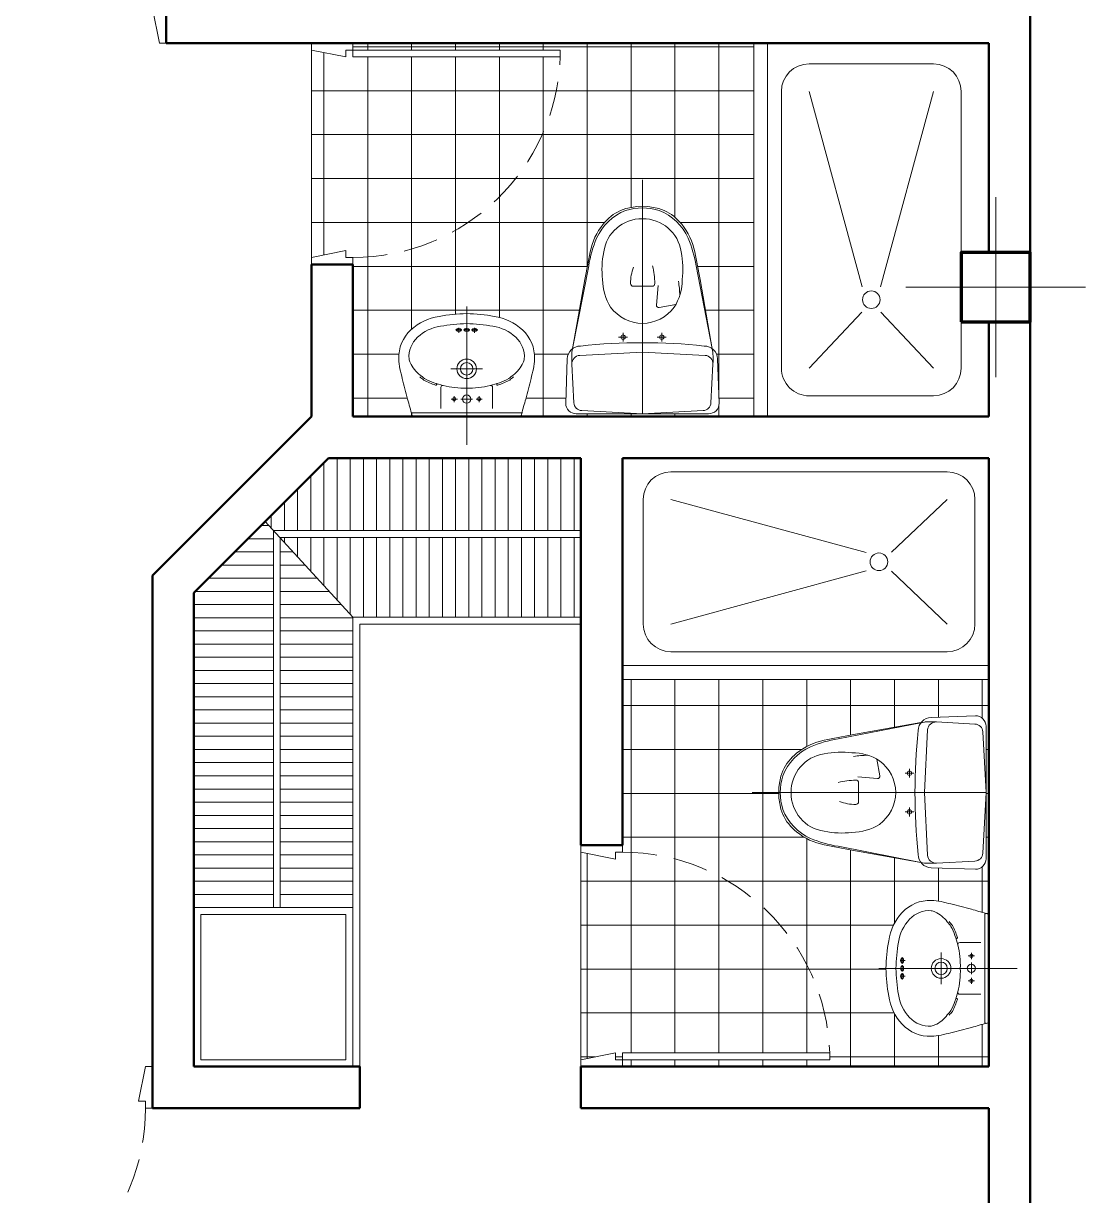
# Model space of a CAD drawing. Extents: x -454308 to 890911, y -14103 to 1343694.
# Drawn here: x 205695 to 205810.2, y 658922.1 to 659049.2 of the extents above; entities that cross this region are included whole.
import ezdxf
from ezdxf.lldxf.tags import DXFTag

# ---------------------------------------------------------------- set-up
doc = ezdxf.new("R2010")
doc.units = 0
doc.header["$MEASUREMENT"] = 0
doc.linetypes.add('DASHDOT', pattern=[1, 0.5, -0.25, 0, -0.25])
doc.linetypes.add('HIDDEN2', pattern=[0.1875, 0.125, -0.0625])
for name, color, linetype, lineweight in [('columnas', 1, 'Continuous', 70), ('EJES', 8, 'Continuous', 5), ('Mobiliario', 7, 'Continuous', 9), ('paredes', 20, 'Continuous', 50), ('Piezas sanitarias', 7, 'Continuous', 15), ('PUERTAS', 7, 'Continuous', 20), ('SANITARIAS', 7, 'Continuous', 15), ('textura', 250, 'Continuous', 13)]:
    doc.layers.add(name, color=color, linetype=linetype, lineweight=lineweight)
tags = doc.linetypes.add('DASHED2', pattern=[0.375, 0.25, -0.125]).pattern_tags.tags
tags[6:7] = [DXFTag(74, 4), DXFTag(75, 0), DXFTag(340, '0'), DXFTag(46, 1.0), DXFTag(50, 0.0), DXFTag(44, 0.0), DXFTag(45, 0.0)]
tags[4:5] = [DXFTag(74, 4), DXFTag(75, 0), DXFTag(340, '0'), DXFTag(46, 1.0), DXFTag(50, 0.0), DXFTag(44, 0.0), DXFTag(45, 0.0)]
pattern_1 = [(90, (204813.163, 658641.817), (-4.7625, 3e-16), []), (180, (204813.163, 658641.817), (-6e-16, -4.7625), [])]

# ---------------------------------------------------------------- blocks, each defined once
blk = doc.blocks.new('Plt-Pta-080-izq-x15')
at = {"layer": 'PUERTAS'}
for p, q in [((-0.775, 0.7496), (-0.775, 0)), ((-0.75, 0.7496), (-0.775, 0.7496)), ((-0.75, 0.7496), (-0.75, 0)), ((-0.775, 0), (-0.8, 0)), ((-0.775, 0), (-0.775, -0.025)), ((-0.75, 0), (-0.775, 0)), ((-0.025, 0), (-0.025, -0.025)), ((0, 0), (-0.025, 0)), ((-0.75, -0.025), (-0.775, -0.025)), ((-0.75, -0.025), (-0.775, -0.15)), ((-0.025, -0.025), (-0.05, -0.025)), ((-0.05, -0.025), (-0.025, -0.15)), ((-0.775, -0.15), (-0.8, -0.15)), ((0, -0.15), (-0.025, -0.15))]:
    blk.add_line(p, q, dxfattribs=at)
at = {"layer": 'PUERTAS', "linetype": 'HIDDEN2'}
blk.add_arc((-0.775, 0), 0.75, 0, 88.0898, dxfattribs=at)
blk = doc.blocks.new('Plt-Wc03')
at = {"layer": 'Piezas sanitarias', "color": 9, "linetype": 'DASHED2'}
blk.add_line((0, -0.01), (0, -0.8555), dxfattribs=at)
at = {"layer": 'Piezas sanitarias'}
for p, q in [((-0.0859, -0.287), (-0.0539, -0.287)), ((-0.0699, -0.271), (-0.0701, -0.303)), ((0.054, -0.287), (0.086, -0.287)), ((0.07, -0.271), (0.0698, -0.303))]:
    blk.add_line(p, q, dxfattribs=at)
for points in [[(-0.2239, -0.255, 0.053591), (0.2239, -0.255, 0.404026), (0.2719, -0.2087), (0.2775, -0.048, 0.414214), (0.2395, -0.01), (-0.2395, -0.01, 0.414214), (-0.2775, -0.048), (-0.2719, -0.2087, 0.404026)], [(0, -0.233), (0.2267, -0.2211, 0.414214), (0.2551, -0.1896), (0.2478, -0.0499, 0.383864), (0.2194, -0.0215), (0, -0.01), (-0.2194, -0.0215, 0.383864), (-0.2478, -0.0499), (-0.2551, -0.1896, 0.414214), (-0.2267, -0.2211)], [(0, -0.715, 0.37964), (0.14, -0.595, 0.079873), (0.144, -0.495, 0.138583), (0.115, -0.395, 0.226153), (0, -0.336, 0.226153), (-0.115, -0.395, 0.138583), (-0.144, -0.495, 0.079873), (-0.14, -0.595, 0.37964)]]:
    blk.add_lwpolyline(points, format="xyb", close=True, dxfattribs=at)
for points in [[(-0.2551, -0.1896, 0.012676), (-0.2552, -0.2264, 0.002263), (-0.255, -0.233), (-0.2528, -0.2453, 0.001902)], [(0.2528, -0.2453), (0.255, -0.233, 0.002263), (0.2552, -0.2264, 0.012676), (0.2551, -0.1896, 0.012676)], [(-0.255, -0.233), (-0.2526, -0.2455, 0.056758)], [(-0.2528, -0.2453), (-0.2088, -0.495, 0.001902), (-0.189, -0.595, 0.123265), (-0.142, -0.695, 0.121291), (-0.0789, -0.745, 0.190117), (0.0789, -0.745, 0.121291), (0.142, -0.695, 0.123265), (0.189, -0.595, 0.001902), (0.2088, -0.495), (0.2528, -0.2453, 0.002263)], [(-0.2526, -0.2455), (-0.1944, -0.545, 0.056758), (-0.1655, -0.645, 0.197284), (-0.0607, -0.745, 0.14834), (0.0607, -0.745, 0.197284), (0.1655, -0.645, 0.056758), (0.1944, -0.545), (0.2526, -0.2455)], [(-0.0571, -0.4739), (-0.0508, -0.4028, 0.493145), (-0.0602, -0.3942), (-0.1208, -0.4049)], [(0.0322, -0.5404, 0.090248), (0.043, -0.481, 0.414214), (0.033, -0.471), (-0.035, -0.471, 0.414214), (-0.045, -0.481, 0.051629), (-0.0368, -0.5445)]]:
    blk.add_lwpolyline(points, format="xyb", dxfattribs=at)
blk.add_lwpolyline([(0.2526, -0.2455), (0.255, -0.233)], dxfattribs=at)
for centre in [(-0.0699, -0.287), (0.07, -0.287)]:
    blk.add_circle(centre, 0.008, dxfattribs=at)
blk.add_arc((0.1919, -0.4335), 0.3269, 180.8042, 189.7552, dxfattribs=at)
blk = doc.blocks.new('Plt-Lvmanos04')
at = {"layer": 'Piezas sanitarias', "color": 9, "linetype": 'DASHDOT'}
blk.add_line((0, 0.1027), (0, -0.4981), dxfattribs=at)
at = {"layer": 'Piezas sanitarias'}
for p, q in [((0, -0.0415), (0, -0.0845)), ((-0.0562, -0.063), (-0.0338, -0.063)), ((-0.045, -0.0518), (-0.045, -0.0742)), ((-0.0215, -0.063), (0.0215, -0.063)), ((0.0562, -0.063), (0.0338, -0.063)), ((0.045, -0.0518), (0.045, -0.0742)), ((-0.0569, -0.1725), (0.0569, -0.1725)), ((-0.04, -0.313), (-0.017, -0.313)), ((-0.0285, -0.303), (-0.0285, -0.3205)), ((-0.0115, -0.313), (0.0115, -0.313)), ((0, -0.303), (0, -0.3205)), ((0.04, -0.313), (0.017, -0.313)), ((0.0285, -0.303), (0.0285, -0.3205))]:
    blk.add_line(p, q, dxfattribs=at)
for points in [[(-0.1989, -0.0096, 0.488786), (-0.1955, -0.014), (0.1955, -0.014, 0.488786), (0.1989, -0.0096, -0.001137), (0.1978, -0.0053, 0.344648), (0.191, 0), (-0.191, 0, 0.344648), (-0.1978, -0.0053, -0.001137)], [(0, -0.103, -0.069791), (0.0848, -0.1118, -0.058652), (0.152, -0.137, -0.026369), (0.168, -0.15, -0.128687), (0.2045, -0.195, -0.052138), (0.2085, -0.208, -0.233681), (0.1775, -0.2866, -0.15547), (0.095, -0.3264, -0.039583), (0, -0.336, -0.039583), (-0.095, -0.3264, -0.15547), (-0.1775, -0.2866, -0.233681), (-0.2085, -0.208, -0.052138), (-0.2045, -0.195, -0.128687), (-0.168, -0.15, -0.026369), (-0.152, -0.137, -0.058652), (-0.0848, -0.1118, -0.069791)], [(-0.0285, -0.308, 0.056606), (-0.0321, -0.3084, 0.070345), (-0.0349, -0.3095, 0.106153), (-0.0369, -0.3113, 0.161551), (-0.0375, -0.313, 0.161551), (-0.0369, -0.3147, 0.106153), (-0.0349, -0.3165, 0.070345), (-0.0321, -0.3176, 0.056606), (-0.0285, -0.318, 0.056606), (-0.0249, -0.3176, 0.070345), (-0.0221, -0.3165, 0.106153), (-0.0201, -0.3147, 0.161551), (-0.0195, -0.313, 0.161551), (-0.0201, -0.3113, 0.106153), (-0.0221, -0.3095, 0.070345), (-0.0249, -0.3084, 0.056606)], [(0, -0.308, 0.056606), (-0.0036, -0.3084, 0.070345), (-0.0064, -0.3095, 0.106153), (-0.0084, -0.3113, 0.161551), (-0.009, -0.313, 0.161551), (-0.0084, -0.3147, 0.106153), (-0.0064, -0.3165, 0.070345), (-0.0036, -0.3176, 0.056606), (0, -0.318, 0.056606), (0.0036, -0.3176, 0.070345), (0.0064, -0.3165, 0.106153), (0.0084, -0.3147, 0.161551), (0.009, -0.313, 0.161551), (0.0084, -0.3113, 0.106153), (0.0064, -0.3095, 0.070345), (0.0036, -0.3084, 0.056606)], [(0.0285, -0.308, -0.056606), (0.0321, -0.3084, -0.070345), (0.0349, -0.3095, -0.106153), (0.0369, -0.3113, -0.161551), (0.0375, -0.313, -0.161551), (0.0369, -0.3147, -0.106153), (0.0349, -0.3165, -0.070345), (0.0321, -0.3176, -0.056606), (0.0285, -0.318, -0.056606), (0.0249, -0.3176, -0.070345), (0.0221, -0.3165, -0.106153), (0.0201, -0.3147, -0.161551), (0.0195, -0.313, -0.161551), (0.0201, -0.3113, -0.106153), (0.0221, -0.3095, -0.070345), (0.0249, -0.3084, -0.056606)]]:
    blk.add_lwpolyline(points, format="xyb", close=True, dxfattribs=at)
for points in [[(0.1978, -0.0053, 0.015268), (0.214, -0.063, 0.006896), (0.233, -0.137, 0.006472), (0.2415, -0.1725, -0.027897), (0.2455, -0.208, -0.218728), (0.202, -0.313, -0.154996), (0.1, -0.362, -0.039605), (0, -0.372, -0.039605), (-0.1, -0.362, -0.154996), (-0.202, -0.313, -0.218728), (-0.2455, -0.208, -0.027897), (-0.2415, -0.1725, 0.006472), (-0.233, -0.137, 0.006896), (-0.214, -0.063, 0.014131), (-0.1989, -0.0096, 0.014131)], [(-0.0935, -0.029), (-0.0935, -0.105, 0.487083), (-0.0848, -0.1118, 0.487083)], [(0.0935, -0.029), (0.0935, -0.105, -0.487083), (0.0848, -0.1118)], [(-0.1695, -0.1434, -0.007513), (-0.1555, -0.1317, -0.034507), (-0.1122, -0.1136, -0.513393), (-0.1085, -0.1162), (-0.1085, -0.1166, -0.320792), (-0.1104, -0.1193, -0.320792)], [(0.1695, -0.1434, 0.007513), (0.1555, -0.1317, 0.034507), (0.1122, -0.1136, 0.513393), (0.1085, -0.1162), (0.1085, -0.1166, 0.320792), (0.1104, -0.1193, 0.320792)]]:
    blk.add_lwpolyline(points, format="xyb", dxfattribs=at)
for centre, radius in [((-0.045, -0.063), 0.006), ((0, -0.063), 0.015), ((0.045, -0.063), 0.006), ((0, -0.1725), 0.0355), ((0, -0.1725), 0.0225)]:
    blk.add_circle(centre, radius, dxfattribs=at)
blk = doc.blocks.new('iklkjlkjñlkñlkñkl')
at = {"layer": 'SANITARIAS'}
for p, q in [((32.7351, 11.9573), (31.7351, 11.9573)), ((31.6351, 11.8573), (31.6351, 11.4073)), ((31.7351, 11.8573), (32.4415, 11.6653)), ((32.533, 11.6667), (32.7351, 11.8573)), ((32.8351, 11.8573), (32.8351, 11.4073)), ((31.7351, 11.4073), (32.4416, 11.5992)), ((32.5332, 11.5982), (32.7351, 11.4073)), ((32.7351, 11.3073), (31.7351, 11.3073)), ((32.8851, 11.2573), (31.5601, 11.2573)), ((32.8851, 11.2073), (31.5601, 11.2073))]:
    blk.add_line(p, q, dxfattribs=at)
blk.add_circle((32.4877, 11.6323), 0.0318, dxfattribs=at)
for centre, start, end in [((31.7351, 11.8573), 90, 180), ((32.7351, 11.8573), 0, 90), ((31.7351, 11.4073), 180, 270), ((32.7351, 11.4073), 270, 0)]:
    blk.add_arc(centre, 0.1, start, end, dxfattribs=at)

msp = doc.modelspace()

# ---------------------------------------------------------------- hatches: boundary and pattern name
at = {"layer": 'textura'}
h = msp.add_hatch(dxfattribs=at)
h.set_pattern_fill('NET,_O', color=256, scale=1.5, angle=90)
h.set_pattern_definition(pattern_1)
h.paths.add_polyline_path([(205753.203, 659045.537), (205730.715, 659045.537), (205730.715, 659046.287), (205729.965, 659046.287), (205729.965, 659045.537), (205726.215, 659046.287), (205726.215, 659023.787), (205729.965, 659024.537), (205729.965, 659023.787), (205730.715, 659023.787, 0.404482)])
h.paths.add_polyline_path([(205774.215, 659047.037), (205730.715, 659047.037), (205730.715, 659046.287), (205753.203, 659046.287), (205753.203, 659045.537, -0.404482), (205730.715, 659023.787), (205730.715, 659023.037), (205730.715, 659006.537), (205737.332, 659006.537, -0.3446477), (205737.129, 659006.696, 0.0011365), (205737.096, 659006.826, 0.014131), (205736.643, 659008.427, 0.0068962), (205736.073, 659010.647, 0.0064722), (205735.818, 659011.712, -0.0278971), (205735.698, 659012.777, -0.2187283), (205737.003, 659015.927, -0.1549955), (205740.063, 659017.397, -0.0396046), (205743.063, 659017.697, -0.0396046), (205746.063, 659017.397, -0.1549955), (205749.123, 659015.927, -0.2187283), (205750.428, 659012.777, -0.0278971), (205750.308, 659011.712, 0.0064722), (205750.053, 659010.647, 0.0068962), (205749.483, 659008.427, 0.014131), (205749.029, 659006.826, 0.0011365), (205748.997, 659006.696, -0.3446477), (205748.793, 659006.537), (205774.215, 659006.537), (205774.215, 659007.287)])
h.paths.add_polyline_path([(205757.872, 659027.387, -0.1212906), (205759.765, 659028.887, -0.1901173), (205764.499, 659028.887, -0.1212906), (205766.392, 659027.387, -0.1232651), (205767.802, 659024.387, -0.0019021), (205768.396, 659021.387), (205769.716, 659013.897, -0.2261216), (205770.288, 659012.797), (205770.454, 659008.057, -0.4348124), (205769.317, 659006.837), (205754.947, 659006.837, -0.4348124), (205753.809, 659008.057), (205753.975, 659012.797, -0.2261216), (205754.547, 659013.897), (205755.868, 659021.387, -0.0019021), (205756.462, 659024.387, -0.1232651)], flags=16)
h.paths.add_polyline_path([(205757.167, 659025.887, -0.1972844), (205760.311, 659028.887, -0.1483405), (205763.952, 659028.887, -0.1972844), (205767.097, 659025.887, -0.0567578), (205767.962, 659022.887), (205769.709, 659013.902), (205769.782, 659013.527, -0.0022633), (205769.787, 659013.33, -0.0121503), (205769.785, 659012.271, -0.0127277), (205769.784, 659012.225), (205769.564, 659008.034, -0.383864), (205768.713, 659007.182), (205762.132, 659006.837), (205755.55, 659007.182, -0.383864), (205754.699, 659008.034), (205754.479, 659012.225, -0.0127277), (205754.478, 659012.271, -0.0121503), (205754.476, 659013.33, -0.0022633), (205754.482, 659013.527), (205754.555, 659013.902), (205756.301, 659022.887, -0.0567578)], flags=0)
h.paths.add_polyline_path([(205762.132, 659027.987, -0.3796399), (205766.332, 659024.387, -0.079873), (205766.452, 659021.387, -0.1385825), (205765.582, 659018.387, -0.2261532), (205762.132, 659016.617, -0.2261532), (205758.682, 659018.387, -0.1385825), (205757.812, 659021.387, -0.079873), (205757.932, 659024.387, -0.3796399)], flags=0)
h.paths.add_polyline_path([(205763.482, 659020.967, 0.0004099), (205763.481, 659020.982, -0.0127523)], flags=0)
h.paths.add_polyline_path([(205760.036, 659015.627, 1.1225533), (205759.792, 659015.147), (205760.034, 659015.147)], flags=0)
h.paths.add_polyline_path([(205763.988, 659015.147, -1), (205764.468, 659015.147, -1)], flags=0)
at = {"layer": 'textura', "linetype": 'Continuous'}
h = msp.add_hatch(dxfattribs=at)
h.set_pattern_fill('LINE', color=256, scale=0.45, angle=270, style=0)
h.set_pattern_definition([(270, (204813.1632, 658641.8171), (1.42875, -3e-16), [])])
h.paths.add_polyline_path([(205755.465, 658993.412), (205722.84, 658993.412), (205722.84, 658993.378), (205730.715, 658984.787), (205755.465, 658984.787)])
h.paths.add_polyline_path([(205755.465, 659002.037), (205728.079, 659002.037), (205721.205, 658995.162), (205722.122, 658994.162), (205755.465, 658994.162)])
h = msp.add_hatch(dxfattribs=at)
h.set_pattern_fill('LINE', color=256, scale=0.45, angle=180, style=0)
h.set_pattern_definition([(180, (204813.1632, 658641.8171), (-2e-16, -1.42875), [])])
h.paths.add_polyline_path([(205722.84, 658953.287), (205730.715, 658953.287), (205730.715, 658984.787), (205722.84, 658993.378)])
h.paths.add_polyline_path([(205713.465, 658953.287), (205722.09, 658953.287), (205722.09, 658994.196), (205721.205, 658995.162), (205713.465, 658987.423)])
at = {"layer": 'textura'}
h = msp.add_hatch(dxfattribs=at)
h.set_pattern_fill('NET,_O', color=256, scale=1.5, angle=90)
h.set_pattern_definition(pattern_1)
h.paths.add_polyline_path([(205759.965, 658959.287), (205759.215, 658959.287), (205759.215, 658958.537), (205755.465, 658959.287), (205755.465, 658936.787), (205759.215, 658937.537), (205759.215, 658936.787), (205759.965, 658936.787), (205759.965, 658937.537), (205782.453, 658937.537, 0.404482)])
h.paths.add_polyline_path([(205799.715, 658978.037), (205759.965, 658978.037), (205759.965, 658960.037), (205759.965, 658959.287, -0.404482), (205782.453, 658937.537), (205782.453, 658936.787), (205759.965, 658936.787), (205759.965, 658936.037), (205799.715, 658936.037), (205799.715, 658940.961, -0.3446477), (205799.556, 658940.758, 0.0011365), (205799.426, 658940.725, 0.014131), (205797.825, 658940.272, 0.0068962), (205795.605, 658939.702, 0.0064722), (205794.54, 658939.447, -0.0278971), (205793.475, 658939.327, -0.2187283), (205790.325, 658940.632, -0.1549955), (205788.855, 658943.692, -0.0396046), (205788.555, 658946.692, -0.0396046), (205788.855, 658949.692, -0.1549955), (205790.325, 658952.752, -0.2187283), (205793.475, 658954.057, -0.0278971), (205794.54, 658953.937, 0.0064722), (205795.605, 658953.682, 0.0068962), (205797.825, 658953.112, 0.014131), (205799.426, 658952.658, 0.0011365), (205799.556, 658952.626, -0.3446477), (205799.715, 658952.422)])
h.paths.add_polyline_path([(205777.365, 658968.127, -0.1212906), (205778.865, 658970.02, -0.1232651), (205781.865, 658971.43, -0.0019021), (205784.865, 658972.025), (205792.356, 658973.345, -0.2261216), (205793.455, 658973.917), (205798.196, 658974.083, -0.4348124), (205799.415, 658972.945), (205799.415, 658958.575, -0.4348124), (205798.196, 658957.438), (205793.455, 658957.604, -0.2261216), (205792.356, 658958.176), (205784.865, 658959.496, -0.0019021), (205781.865, 658960.09, -0.1232651), (205778.865, 658961.5, -0.1212906), (205777.365, 658963.394, -0.1901173)], flags=16)
h.paths.add_polyline_path([(205777.365, 658967.581, -0.1972844), (205780.365, 658970.725, -0.0567578), (205783.365, 658971.591), (205792.35, 658973.338), (205792.725, 658973.41, -0.0022633), (205792.923, 658973.416, -0.0121503), (205793.982, 658973.414, -0.0127277), (205794.028, 658973.413), (205798.219, 658973.193, -0.383864), (205799.071, 658972.342), (205799.415, 658965.76), (205799.071, 658959.179, -0.383864), (205798.219, 658958.328), (205794.028, 658958.108, -0.0127277), (205793.982, 658958.107, -0.0121503), (205792.923, 658958.105, -0.0022633), (205792.725, 658958.11), (205792.35, 658958.183), (205783.365, 658959.93, -0.0567578), (205780.365, 658960.795, -0.1972844), (205777.365, 658963.94, -0.1483405)], flags=0)
h.paths.add_polyline_path([(205778.265, 658965.76, -0.3796399), (205781.865, 658969.96, -0.079873), (205784.865, 658970.08, -0.1385825), (205787.865, 658969.21, -0.2261532), (205789.635, 658965.76, -0.2261532), (205787.865, 658962.31, -0.1385825), (205784.865, 658961.44, -0.079873), (205781.865, 658961.56, -0.3796399)], flags=0)
h.paths.add_polyline_path([(205785.285, 658967.11, 0.0004099), (205785.27, 658967.11, -0.0127523)], flags=0)
h.paths.add_polyline_path([(205790.865, 658963.664), (205791.105, 658963.663), (205791.105, 658963.9, 0.4097717)], flags=0)
h.paths.add_polyline_path([(205790.865, 658967.861), (205791.105, 658967.86), (205791.105, 658968.097, 0.4097717)], flags=0)

# ---------------------------------------------------------------- linework, layer by layer
at = {"layer": 'columnas'}
msp.add_lwpolyline([(205796.715, 659016.817), (205804.215, 659016.817), (205804.215, 659024.317), (205796.715, 659024.317), (205796.715, 659016.817)], dxfattribs=at)
at = {"layer": 'EJES'}
for points in [[(205800.465, 659010.817), (205800.465, 659030.317)], [(205790.715, 659020.567), (205810.215, 659020.567)]]:
    msp.add_lwpolyline(points, dxfattribs=at)
at = {"layer": 'Mobiliario'}
for p, q in [((205730.715, 658984.787), (205721.205, 658995.162)), ((205722.09, 658953.287), (205722.09, 658994.196)), ((205722.84, 658953.287), (205722.84, 658993.412)), ((205730.715, 658936.037), (205730.715, 658984.787)), ((205731.465, 658936.037), (205731.465, 658984.037))]:
    msp.add_line(p, q, dxfattribs=at)
for points in [[(205755.465, 658994.162), (205722.122, 658994.162)], [(205755.465, 658993.412), (205722.84, 658993.412)], [(205755.465, 658984.787), (205730.715, 658984.787)], [(205755.465, 658984.037), (205731.465, 658984.037)]]:
    msp.add_lwpolyline(points, dxfattribs=at)
for points in [[(205713.465, 658936.037), (205730.715, 658936.037), (205730.715, 658953.287), (205713.465, 658953.287)], [(205714.215, 658936.787), (205729.965, 658936.787), (205729.965, 658952.537), (205714.215, 658952.537)]]:
    msp.add_lwpolyline(points, close=True, dxfattribs=at)
at = {"layer": 'paredes'}
for p, q in [((205804.215, 658806.817), (205804.215, 659174.317)), ((205710.465, 659069.537), (205710.465, 659047.037)), ((205799.715, 659047.037), (205799.715, 659024.317)), ((205726.215, 659023.037), (205726.215, 659006.537)), ((205730.715, 659023.037), (205726.215, 659023.037)), ((205730.715, 659023.037), (205730.715, 659006.537)), ((205799.715, 659006.537), (205799.715, 659016.817)), ((205755.465, 658960.037), (205755.465, 659002.037)), ((205759.965, 658960.037), (205759.965, 659002.037)), ((205799.715, 658936.037), (205799.715, 659002.037)), ((205708.965, 658931.537), (205708.965, 658989.287)), ((205713.465, 658936.037), (205713.465, 658987.423)), ((205731.465, 658931.537), (205731.465, 658936.037)), ((205755.465, 658931.537), (205755.465, 658936.037)), ((205799.715, 658904.317), (205799.715, 658931.537))]:
    msp.add_line(p, q, dxfattribs=at)
for points in [[(205799.715, 659047.037), (205710.465, 659047.037)], [(205726.215, 659006.537), (205708.965, 658989.287)], [(205799.715, 659006.537), (205730.715, 659006.537)], [(205728.079, 659002.037), (205713.465, 658987.423)], [(205755.465, 659002.037), (205728.079, 659002.037)], [(205799.715, 659002.037), (205759.965, 659002.037)], [(205759.965, 658960.037), (205755.465, 658960.037)], [(205713.465, 658936.037), (205731.465, 658936.037)], [(205799.715, 658936.037), (205755.465, 658936.037)], [(205708.965, 658931.537), (205731.465, 658931.537)], [(205799.715, 658931.537), (205755.465, 658931.537)]]:
    msp.add_lwpolyline(points, dxfattribs=at)
at = {"layer": 'Piezas sanitarias', "color": 0}
for p, q in [((205774.215, 659007.287), (205774.215, 659006.537)), ((205775.715, 659007.287), (205775.715, 659006.537))]:
    msp.add_line(p, q, dxfattribs=at)
at = {"layer": 'textura'}
for p, q in [((205726.215, 659018.354), (205726.215, 659047.037)), ((205755.465, 658969.443), (205755.465, 658933.787))]:
    msp.add_line(p, q, dxfattribs=at)

# ---------------------------------------------------------------- block references
at = {"linetype": 'Continuous', "xscale": 29.99999999534339, "yscale": 29.99999999534339, "zscale": 29.99999999534339}
msp.add_blockref('Plt-Pta-080-izq-x15', (205710.465, 659051.537), dxfattribs=at)
at = {"linetype": 'Continuous', "yscale": 29.99999999534339, "zscale": 29.99999999534339}
for name, p, xscale, rotation in [('Plt-Pta-080-izq-x15', (205730.715, 659023.037), 29.99999999534339, 270), ('Plt-Wc03', (205762.132, 659006.537), 29.99999999534339, 180), ('Plt-Lvmanos04', (205743.063, 659006.537), 29.99999999534339, 180), ('Plt-Wc03', (205799.715, 658965.76), 29.99999999534339, 270), ('Plt-Pta-080-izq-x15', (205759.965, 658960.037), -29.99999999534339, 270), ('Plt-Lvmanos04', (205799.715, 658946.692), 29.99999999534339, 270), ('Plt-Pta-080-izq-x15', (205708.965, 658931.537), -29.99999999534339, 180)]:
    msp.add_blockref(name, p, dxfattribs=dict(at, xscale=xscale, rotation=rotation))
at = {"color": 0, "xscale": 29.99999999534339, "yscale": 29.99999999534339, "zscale": 29.99999999534339, "rotation": 270}
msp.add_blockref('iklkjlkjñlkñlkñkl', (205437.996, 659993.839), dxfattribs=at)
at = {"color": 0, "xscale": 29.99999999534339, "yscale": 29.99999999534339, "zscale": 29.99999999534339}
msp.add_blockref('iklkjlkjñlkñlkñkl', (204813.163, 658641.817), dxfattribs=at)

doc.saveas('drawing.dxf')
